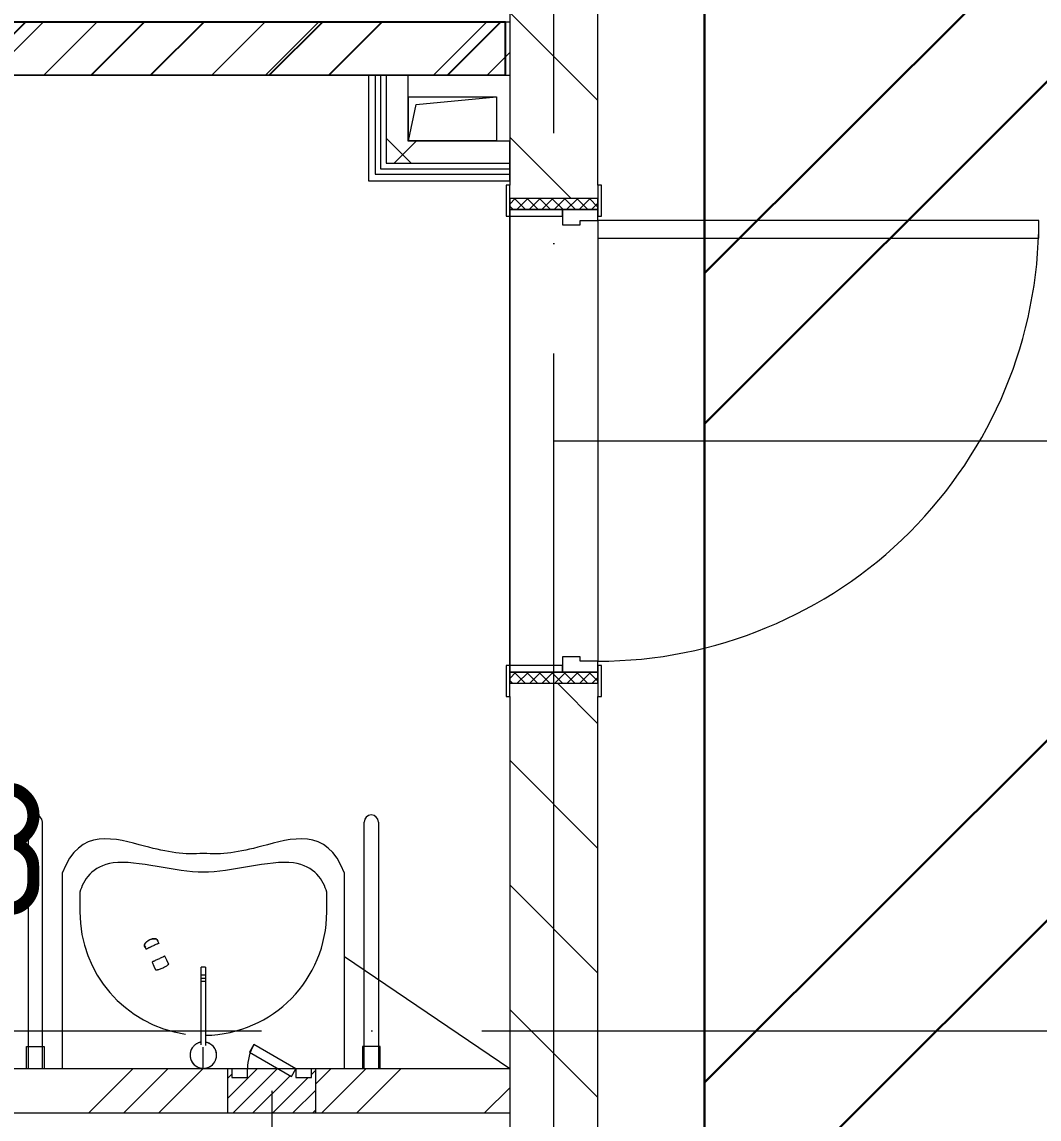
# Model space of a CAD drawing. Header units: millimetres. Extents: x -68946 to 690821, y -552984 to 293768.
# Drawn here: x 167197 to 169503, y -239531 to -237041 of the extents above; entities that cross this region are included whole.
import ezdxf

# ---------------------------------------------------------------- set-up
doc = ezdxf.new("R2010")
doc.units = ezdxf.units.MM
doc.linetypes.add('ADSK_Линия сетки', pattern=[2500, 2000, -250, 0, -250])
doc.layers.get('Defpoints').update_dxf_attribs({"color": 250})
for name, color, linetype, lineweight in [('0) блоки', 250, 'Continuous', 25), ('1.2) Стяжка 6 вып.', 30, 'Continuous', 30), ('1.3) Звуко-изол           6 вып.', 90, 'Continuous', 30), ('1.4) Стяжка 6 вып.', 30, 'Continuous', 30), ('A-AREA-____-IDEN', 250, 'Continuous', 9), ('A-DETL-GENF-OTLN', 250, 'Continuous', 5), ('A-DOOR-____-IDEN', 250, 'Continuous', 9), ('A-DOOR-____-MCUT', 250, 'Continuous', 5), ('A-DOOR-____-OTLN', 250, 'Continuous', 5), ('A-DOOR-FRAM-MCUT', 250, 'Continuous', 5), ('A-DOOR-FRAM-OTLN', 250, 'Continuous', 5), ('A-FLOR-____-OTLN', 250, 'Continuous', 9), ('A-GLAZ-____-OTLN', 250, 'Continuous', 5), ('A-WALL-____-MCUT', 250, 'Continuous', 13), ('A-WALL-____-PATT', 250, 'Continuous', 13), ('A-WALL-FNSH-MCUT', 250, 'Continuous', 13), ('I-WALL-____-OTLN', 250, 'Continuous', 9), ('P-SANR-FIXT-OTLN', 250, 'Continuous', 9), ('S-GRID-____-OTLN', 250, 'Continuous', 9)]:
    doc.layers.add(name, color=color, linetype=linetype, lineweight=lineweight)
doc.styles.add('ISOCPEUR_1', font='isocpeur.ttf', dxfattribs={"width": 0.9, "height": 249.9999999999997})
doc.styles.get("Standard").update_dxf_attribs({"font": 'ГОСТ тип А.ttf'})
doc.dimstyles.new('А3', dxfattribs={"dimtxt": 333, "dimasz": 222, "dimexe": 222, "dimexo": 111, "dimgap": 111, "dimtad": 1, "dimtoh": 1, "dimdec": 0, "dimrnd": 0.0015, "dimzin": 0, "dimdsep": 46, "dimtxsty": 'Standard', "dimblk": 'OBLIQUE', "dimcen": 0, "dimclrd": 7, "dimclre": 7, "dimclrt": 7, "dimadec": 0, "dimazin": 0, "dimtfac": 1, "dimtdec": 0, "dimtofl": 0, "dimtmove": 0, "dimatfit": 3, "dimfxl": 1, "dimtolj": 1, "dimtzin": 0, "dimarcsym": 0})
pattern_1 = [(45, (28052.90571695147, -258555.9291807465), (-141.4213562373095, 141.4213562373095), []), (135, (28052.90571695147, -258555.9291807465), (-141.4213562373095, -141.4213562373095), [])]

# ---------------------------------------------------------------- blocks, each defined once
blk = doc.blocks.new('Дверь_СКБ_1Ст_Внутренняя - Д-5п_1100x2100h_С_У МГН-41859650-АР1_Маркировочный план 3 этажа секция 2_3')
at = {"layer": 'A-DOOR-____-OTLN'}
h = blk.add_hatch(dxfattribs=at)
h.set_pattern_fill('FP_9', color=256, style=0, pattern_type=2)
h.set_pattern_definition([(135, (1751.411, 164.685), (-14.14213562373095, -14.14213562373095), []), (225, (1751.411, 164.685), (14.14213562373095, -14.14213562373095), [])])
h.paths.add_polyline_path([(562.4999999999587, 100.0000000003931), (537.4999999999385, 100.0000000003931), (537.4999999999644, -99.99999999616557), (562.4999999999848, -99.99999999616557)])
at = {"layer": 'A-DOOR-FRAM-OTLN'}
h = blk.add_hatch(dxfattribs=at)
h.set_pattern_fill('FP_10', color=256, style=0, pattern_type=2)
h.set_pattern_definition([(45, (-371.384, 164.685), (-14.14213562373095, 14.14213562373095), []), (135, (-371.384, 164.685), (-14.14213562373095, -14.14213562373095), [])])
h.paths.add_polyline_path([(-512.5000000000308, 100.0000000002891), (-537.5000000000424, 100.0000000002891), (-537.5000000000164, -99.99999999581905), (-512.5000000000048, -99.99999999581905)])
at = {"layer": 'A-DOOR-____-MCUT'}
for p, q in [((-487.5000000000144, 1100.000000000935), (-487.5000000000095, 100.0000000009356)), ((-447.5000000000144, 1100.000000000936), (-487.5000000000144, 1100.000000000935)), ((-447.5000000000096, 100.0000000009357), (-447.5000000000144, 1100.000000000936)), ((-487.5000000000095, 100.0000000009356), (-447.5000000000096, 100.0000000009357))]:
    blk.add_line(p, q, dxfattribs=at)
at = {"layer": 'A-DOOR-____-OTLN'}
blk.add_arc((-487.4999999999967, 100.0000000009463), 999.9999999999899, 359.9999999999996, 90.00000000000105, dxfattribs=at)
at = {"layer": 'A-DOOR-FRAM-MCUT'}
for p, q in [((-497.5000000000039, 107.999999999997), (-567.5000000000042, 107.999999999997)), ((-567.5000000000042, 107.999999999997), (-567.5000000000042, 99.99999999999613)), ((-567.5000000000042, 99.99999999999613), (-497.5000000000039, 99.99999999999613)), ((-512.5000000000041, 99.99999999999422), (-537.5000000000042, 99.99999999999422)), ((-537.5000000000042, 99.99999999999422), (-537.5000000000042, -100.0000000000062)), ((-487.5000000000069, 100.0000000009474), (-512.5000000000068, 100.0000000009474)), ((-512.5000000000068, 100.0000000009474), (-512.5000000000068, 20.00000000094744)), ((-512.5000000000041, -100.0000000000062), (-512.5000000000041, 99.99999999999422)), ((-497.5000000000039, 99.99999999999613), (-512.5000000000041, 99.99999999999613)), ((-512.5000000000041, 99.99999999999613), (-512.5000000000041, 98.99999999999687)), ((-497.5000000000039, 99.99999999999613), (-497.5000000000039, 107.999999999997)), ((-497.5000000000039, 98.99999999999687), (-497.5000000000039, 99.99999999999613)), ((-487.5000000000069, 60.00000000094818), (-487.5000000000069, 100.0000000009474)), ((512.4999999999924, 100.0000000009474), (512.4999999999924, 60.00000000094818)), ((537.4999999999932, 100.0000000009474), (512.4999999999924, 100.0000000009474)), ((592.4999999999968, 107.9999999999829), (522.499999999997, 107.9999999999829)), ((522.499999999997, 107.9999999999829), (522.499999999997, 99.9999999999717)), ((537.4999999999967, 99.99999999999594), (522.499999999997, 99.99999999999594)), ((522.499999999997, 99.99999999999594), (522.499999999997, 98.99999999999663)), ((522.499999999997, 99.9999999999717), (592.4999999999968, 99.99999999997168)), ((537.4999999999932, 20.00000000094744), (537.4999999999932, 100.0000000009474)), ((562.4999999999972, 99.99999999999409), (537.4999999999958, 99.99999999999409)), ((537.4999999999958, 99.99999999999409), (537.4999999999958, -99.99999999997893)), ((537.4999999999967, 98.99999999999663), (537.4999999999967, 99.99999999999594)), ((562.4999999999972, -99.99999999997893), (562.4999999999972, 99.99999999999409)), ((592.4999999999968, 99.9999999999717), (592.4999999999968, 107.9999999999829)), ((-512.5000000000041, 98.99999999999687), (-497.5000000000039, 98.99999999999687)), ((522.499999999997, 98.99999999999663), (537.4999999999967, 98.99999999999663)), ((-477.5000000000075, 60.00000000094818), (-487.5000000000069, 60.00000000094818)), ((-477.5000000000075, 20.00000000094744), (-477.5000000000075, 60.00000000094818)), ((512.4999999999924, 60.00000000094818), (502.4999999999918, 60.00000000094818)), ((502.4999999999918, 60.00000000094818), (502.4999999999918, 20.00000000094744)), ((-512.5000000000068, 20.00000000094744), (-477.5000000000075, 20.00000000094744)), ((-497.5000000000039, 19.99999999998391), (-512.5000000000041, 19.99999999998391)), ((-512.5000000000041, 19.99999999998391), (-512.5000000000041, -100.0000000000032)), ((-497.5000000000039, -100.0000000000032), (-497.5000000000039, 19.99999999998391)), ((502.4999999999918, 20.00000000094744), (537.4999999999932, 20.00000000094744)), ((537.4999999999967, 19.99999999998368), (522.499999999997, 19.99999999998368)), ((522.499999999997, 19.99999999998368), (522.499999999997, -100.0000000000034)), ((537.4999999999967, -100.0000000000034), (537.4999999999967, 19.99999999998368)), ((-497.5000000000039, -100.0000000000032), (-567.5000000000042, -100.0000000000032)), ((-567.5000000000042, -100.0000000000032), (-567.5000000000042, -107.9999999999984)), ((-567.5000000000042, -107.9999999999984), (-497.5000000000039, -107.9999999999984)), ((-537.5000000000042, -100.0000000000062), (-512.5000000000041, -100.0000000000062)), ((-512.5000000000041, -100.0000000000032), (-497.5000000000039, -100.0000000000032)), ((-497.5000000000039, -107.9999999999984), (-497.5000000000039, -100.0000000000032)), ((522.499999999997, -100.0000000000034), (537.4999999999967, -100.0000000000034)), ((592.4999999999966, -100.0000000000036), (522.4999999999968, -100.0000000000036)), ((522.4999999999968, -100.0000000000036), (522.4999999999968, -108.0000000000112)), ((522.4999999999968, -108.0000000000112), (592.4999999999966, -108.0000000000112)), ((537.4999999999958, -99.99999999997893), (562.4999999999972, -99.99999999997893)), ((592.4999999999966, -108.0000000000112), (592.4999999999966, -100.0000000000036))]:
    blk.add_line(p, q, dxfattribs=at)
blk = doc.blocks.new('SND_Умывальник МГН_Jika - гибкая подводка_ 640х550х165 PN6_3_ ХВ_ГВ накидная гайка BP DN15_ К-гл_кон_ П DN 50-V56-АР1_Маркировочный план 3 этажа секция 2_3')
at = {"layer": 'P-SANR-FIXT-OTLN', "lineweight": 5}
for p, q in [((-401.0000000149017, -24.00000001136927), (-401.0000000149021, -74.99999999999534)), ((-397.0000027027025, -583.9999999999926), (-397.0000027026989, -24.0000000113683)), ((-365.0000027026987, -24.00000001136834), (-365.0000027027024, -583.9999999999927)), ((-361.0000000149022, -74.99999999999561), (-361.0000000149019, -24.00000001136565)), ((-320.0000000000031, -24.00000001081048), (-320.0000000000031, -467.975957289673)), ((319.9999999999975, -467.9759572896732), (319.9999999999975, -24.00000001081895)), ((360.9999946113664, -75.00000000000014), (360.9999946113668, -24.00000001117856)), ((364.9999972991637, -24.00000001117716), (364.99999729916, -583.9999999999972)), ((396.9999972991601, -583.9999999999975), (396.9999972991637, -24.00000001116161)), ((400.9999946113667, -24.00000001116254), (400.9999946113663, -75.00000000000041)), ((-1.299440555158071e-10, -25.0000000000203), (-1.386069925501943e-10, -72.86728591022141)), ((-401.0000000149021, -74.99999999999534), (-361.0000000149022, -74.99999999999561)), ((-5.000000000002939, -222.8267386761381), (-5.000000000002939, -77.18673784821368)), ((4.999999999997061, -78.05833222185043), (4.999999999997061, -222.8267386761381)), ((400.9999946113663, -75.00000000000041), (360.9999946113664, -75.00000000000014)), ((-5.000000000002939, -228.7333194236247), (-5.000000000002939, -222.8267386761366)), ((4.999999999997061, -222.826738676138), (-5.000000000002939, -222.826738676138)), ((4.999999999997061, -222.8267386761365), (4.999999999997061, -228.7333194236247)), ((-5.000000000002939, -236.7794503787984), (-5.000000000002939, -228.7333194236247)), ((-5.000000000002939, -228.7333194236247), (4.999999999997061, -228.7333194236247)), ((-5.000000000002939, -254.8518024761331), (-5.000000000002939, -236.7794503787984)), ((-5.000000000002939, -236.7794503787984), (4.999999999997061, -236.7794503787984)), ((4.999999999997061, -228.7333194236247), (4.999999999997061, -236.7794503787984)), ((4.999999999997061, -236.7794503787984), (4.999999999997061, -254.8518024761331)), ((-5.000000000002939, -254.8518024761331), (4.999999999997061, -254.8518024761331)), ((104.032344597325, -316.1176579979478), (102.9121019706759, -313.7152899324356)), ((104.0323445974549, -316.1176579979245), (103.6618911795463, -314.675862565025)), ((-279.9999999999985, -380.0000000000011), (-279.9999999999985, -425.0000000000019)), ((280.0000000000031, -425.0000000000019), (280.0000000000031, -379.9999999999982))]:
    blk.add_line(p, q, dxfattribs=at)
at = {"layer": 'P-SANR-FIXT-OTLN', "lineweight": 5, "flags": 128}
for points in [[(-1.299440555158071e-10, -25.0000000000203), (-1.199680025722773, -25.02399680019021), (-2.397440819215058, -25.09594881093776), (-3.591366218798408, -25.2157409244054), (-4.779546198562094, -25.38318149875352), (-5.960079923988906, -25.59800266477651), (-7.131078792949256, -25.85986075445821), (-8.290669457056401, -26.16833685070462), (-9.436996818618173, -26.52293745755196), (-10.56822699838594, -26.92309528968947), (-11.68255026939687, -27.36817017994536), (-12.77818395211878, -27.85745010342789), (-13.85337526638432, -28.39015231664098), (-14.90640413544511, -28.96542460970304), (-15.93558593775365, -29.58234666962476), (-16.93927420197706, -30.23993155273115), (-17.9158632410064, -30.93712726349918), (-18.86379072069076, -31.67281843749786), (-19.78154015928517, -32.44582812580602), (-20.66764335344549, -33.25491967779772), (-21.52068272712313, -34.09879871960977), (-22.33929359927076, -34.97611522478299), (-23.12216636710168, -35.88546567407093), (-23.86804860122113, -36.82539530072597), (-24.5757470491644, -37.79440041784928), (-25.24412954437028, -38.79093082398449), (-25.87212681742794, -39.81339228303934), (-26.45873420667783, -40.86014907481897), (-27.00301326543768, -41.92952661172665), (-27.5040932632895, -43.01981411783773), (-27.96117257915785, -44.12926736572933), (-28.3735199836324, -45.25611146685574), (-28.74047580881964, -46.39854371106849), (-29.06145300367914, -47.5547364504562), (-29.33593807319862, -48.72284002328504), (-29.56349189979626, -49.90098571301547), (-29.7437504458849, -51.08728873788177), (-29.87642533626397, -52.27985126609667), (-29.96130431938627, -53.4767654520201), (-29.99825160702303, -54.67611648827653), (-29.98720809137444, -55.87598566906486), (-29.9281914397036, -57.07445345964481), (-29.82129606606065, -58.26960256722694), (-29.66669298026186, -59.45952100817201), (-29.46462951426201, -60.64230516681353), (-29.21542892646617, -61.81606284081789), (-28.91948988469953, -62.97891626830047), (-28.57728582828615, -64.12900513182035), (-28.18936421069161, -65.26448953455831), (-27.75634562377807, -66.38355294367095), (-27.27892280489307, -67.4844050964462), (-26.75785952872398, -68.56528486425296), (-26.19398938534737, -69.62446307004875), (-25.5882144467085, -70.66024525466347), (-24.94150382349728, -71.6709743875449), (-24.25489211472509, -72.65503351768689), (-23.52947775267067, -73.61084836040821), (-22.76642124555135, -74.53688981585033), (-21.96694332104703, -75.43167641524359), (-21.1323229732323, -76.29377669088744), (-20.26389541665928, -77.12181146625862), (-19.36304995015537, -77.91445606235713), (-18.43122773429468, -78.67044241691194), (-17.46991948586138, -79.38856111302424), (-16.48066309295173, -80.0676633139651), (-15.46504115477799, -80.70666260109559), (-14.42467844979508, -81.30453671185114), (-13.36123933638635, -81.86032917520882), (-12.27642509028387, -82.37315084178715), (-11.17197118288157, -82.84218130630916), (-10.04964450480716, -83.26667022008921), (-8.911240539335791, -83.64593849142162), (-7.758580489968018, -83.97937937195618), (-6.593508366876153, -84.26645942744967), (-5.417888036957652, -84.50671939103908)], [(5.960079923720355, -84.40199733525913), (7.131078792680706, -84.14013924557742), (8.290669456787851, -83.83166314934833), (9.436996818358285, -83.47706254249233), (10.56822699812606, -83.0769047103635), (11.68255026912832, -82.6318298201076), (12.77818395185022, -82.14254989662507), (13.85337526611577, -81.60984768340332), (14.90640413517656, -81.03457539034991), (15.9355859374851, -80.4176533304282), (16.93927420171717, -79.76006844731315), (17.91586324074651, -79.06287273655379), (18.86379072042221, -78.3271815625551), (19.78154015901662, -77.55417187424693), (20.66764335319426, -76.74508032224658), (21.52068272685458, -75.90120128043452), (22.33929359900221, -75.02388477526131), (23.12216636683313, -74.11453432597337), (23.86804860096991, -73.17460469931832), (24.57574704890451, -72.205599582195), (25.24412954410172, -71.20906917606847), (25.87212681716806, -70.18660771700495), (26.45873420640928, -69.13985092523399), (27.00301326516913, -68.07047338831765), (27.50409326302094, -66.98018588220657), (27.9611725788893, -65.87073263431496), (28.37351998336385, -64.74388853318855), (28.74047580855108, -63.60145628897581), (29.06145300342791, -62.44526354959676), (29.33593807293007, -61.27715997675926), (29.56349189952771, -60.09901428702884), (29.74375044562501, -58.91271126216252), (29.87642533600408, -57.72014873394762), (29.96130431914371, -56.5232345480242), (29.99825160678047, -55.32388351177642), (29.98720809111455, -54.12401433097943), (29.92819143944371, -52.92554654039948), (29.82129606580943, -51.73039743282602), (29.66669298000197, -50.54047899188095), (29.46462951399347, -49.35769483323077), (29.21542892619762, -48.18393715922641), (28.91948988443098, -47.02108373175249), (28.5772858280176, -45.87099486822395), (28.18936421043172, -44.73551046549465), (27.75634562350951, -43.61644705638201), (27.27892280462452, -42.51559490360676), (26.75785952846409, -41.43471513579134), (26.19398938507882, -40.37553692999554), (25.58821444644861, -39.33975474538084), (24.94150382322873, -38.32902561250805), (24.25489211445654, -37.34496648235741), (23.52947775240211, -36.38915163963609), (22.7664212452828, -35.46311018419397), (21.96694332077848, -34.56832358480072), (21.13232297296375, -33.70622330915685), (20.2638954163994, -32.87818853378567), (19.36304994988682, -32.08554393768716), (18.43122773404346, -31.32955758313235), (17.46991948559282, -30.61143888702873), (16.48066309268318, -29.9323366860792), (15.46504115450944, -29.29333739894871), (14.42467844952653, -28.69546328819315), (13.3612393361178, -28.13967082483548), (12.27642509002399, -27.62684915826581), (11.17197118261302, -27.15781869373513), (10.04964450453861, -26.73332977995508), (8.91124053906724, -26.35406150863134), (7.758580489699466, -26.02062062807945), (6.593508366607603, -25.73354057258596), (5.417888036689101, -25.49328060900521), (4.233600241662339, -25.30022510201232), (3.042539589367948, -25.1546828992339), (1.846611522763078, -25.05688683716612), (0.647729271650428, -25.00699336863374), (-1.299440555158071e-10, -25.0000000000203)], [(116.2522983259108, -266.2842832335057), (112.0770040290328, -257.3303357187002), (108.1062320461797, -248.814987721725)], [(78.9815478479835, -262.3960510046932), (82.95231983081926, -270.9113990016685), (87.12761412769726, -279.8653465164739)], [(129.7818604580334, -295.2985228573213), (132.0367861688721, -300.1342266494673), (133.1570287955212, -302.5365947149708)], [(133.1570287955212, -302.5365947149708), (132.0367861688721, -300.1342266494673), (129.7818604580334, -295.2985228573213)], [(100.6571762598199, -308.8795861402896), (102.9121019706759, -313.7152899324356), (104.032344597325, -316.1176579979478)], [(106.2314579850614, -318.2662947343877), (104.8987011099441, -317.3282100201183), (104.0323445974548, -316.1176579979245)], [(133.1570287956598, -302.5365947149559), (133.5274822135684, -303.9783901478554), (133.3894171900593, -305.6023303772362), (132.7475353639175, -307.3531140662885), (131.6236952508797, -309.1711203763151), (130.0561678780978, -310.9944392828863), (128.0983335102101, -312.7609798474688), (125.8168638484515, -314.4105846498676), (123.2894516058318, -315.8870783770201), (120.6021647749767, -317.1401808059069), (117.8465156858656, -318.1272190362431), (115.1163446631914, -318.8145806649164), (112.504624406652, -319.1788584160618), (110.1002939171706, -319.207647247767), (107.9852297858901, -318.8999667908968)], [(130.9579154080533, -300.3879579784929), (132.2906722831705, -301.3260426927622), (133.1570287956598, -302.5365947149559)]]:
    blk.add_lwpolyline(points, dxfattribs=at)
at = {"layer": 'P-SANR-FIXT-OTLN', "lineweight": 5}
for centre, radius, start, end in [((-2.938623457833315e-12, -55.00000000000272), 29.99999999999998, 23.27725167175147, 150.0000000000003), ((-2.938623457833315e-12, -55.00000000000272), 29.99999999999997, 171.1363496491254, 180.0000000000002), ((-2.938623457833315e-12, -55.00000000000272), 30.00000000000001, 179.9999999999998, 260.3407417371109), ((-2.938623457833315e-12, -55.00000000000272), 29.99999999999998, 327.0455688074367, 359.9999999999994), ((-2.938623457833315e-12, -55.00000000000272), 30, 3.663998993045974e-13, 8.09442002353834), ((2.26725305196851e-12, -380.0000000000005), 280.0000000000009, 91.02501131073252, 179.9999999999994), ((2.26725305196851e-12, -380.0000000000005), 280.0000000000011, 4.007498898644031e-13, 81.67408668694814), ((-381.0000027027025, -583.9999999999926), 16.00000000000026, 179.9999999999999, 359.9999999999991), ((380.9999972991602, -583.9999999999973), 16.00000000000026, 179.9999999999995, 359.9999999999984)]:
    blk.add_arc(centre, radius, start, end, dxfattribs=at)
for points, knots in [([(78.98154784810761, -262.3960510046707), (78.87950023676994, -262.1772091959355), (78.89033663285163, -261.6617904431694), (79.39864677565639, -260.753256085605), (80.25919747590702, -259.782450561579), (81.28085788416723, -258.8605923547429), (82.4124955904044, -257.9683253350035), (84.10560025014178, -256.7668157382054), (86.58949853121139, -255.2129325152336), (90.05452054742702, -253.3313314567714), (94.04984902963318, -251.4719549131498), (97.95124149072461, -249.9253885179767), (101.426694870722, -248.8347582521965), (103.9596269464031, -248.2847112885092), (105.7584555921969, -248.0578497402278), (107.3557037031505, -248.1449877860539), (107.9706144403569, -248.5241548271872), (108.1062320463125, -248.8149877217019)], [-1, -1, -1, -1, -0.9583333333333333, -0.9166666666666666, -0.875, -0.8333333333333333, -0.7916666666666666, -0.75, -0.6666666666666666, -0.5555555555555556, -0.4444444444444444, -0.3333333333333333, -0.2222222222222222, -0.1666666666666667, -0.1111111111111111, -0.05555555555555555, 0, 0, 0, 0]), ([(87.12761412782693, -279.8653465164583), (87.12194346400709, -279.8531857386528), (87.47391433864586, -279.6615062921425), (88.74748685600998, -279.035126916192), (90.31929279176354, -278.2780371416765), (92.62765539773393, -277.1768284531945), (95.76498032764172, -275.6944437113763), (99.63235592304619, -273.8801190567945), (103.6273609986452, -272.0173295657448), (107.1260395751147, -270.3953933721146), (109.8640604176926, -269.1346784499347), (111.7356702892853, -268.277710736538), (112.9996468988634, -267.7028424401828), (114.1845355743559, -267.1677204512715), (115.2647580498087, -266.6858986773897), (116.0350172873833, -266.3535232050145), (116.2480589333029, -266.2751918264438), (116.2522983260318, -266.2842832334895)], [0, 0, 0, 0, 0.05555555555555555, 0.1111111111111111, 0.1666666666666667, 0.2222222222222222, 0.3333333333333333, 0.4444444444444444, 0.5555555555555556, 0.6666666666666666, 0.75, 0.7916666666666666, 0.8333333333333333, 0.875, 0.9166666666666666, 0.9583333333333333, 1, 1, 1, 1]), ([(100.6571762599548, -308.879586140271), (100.6690177927605, -308.9049803893222), (101.0497725819015, -308.777111662924), (102.3514803524836, -308.2155753247084), (103.9475701066419, -307.5076536013008), (106.2843029190348, -306.4584953662931), (109.4426999190111, -305.0123175973546), (113.3093581334292, -303.2251782038471), (116.6481796890467, -301.6684733374285), (119.2104242396177, -300.4653290200309), (121.1307190376559, -299.5607599344745), (123.0540477990844, -298.6478439718622), (124.9412803254009, -297.7482074455134), (126.6444258813034, -296.9231323455484), (128.1953707591347, -296.1640406319575), (129.4536624367349, -295.5318411833558), (129.7936572884133, -295.3238212414211), (129.7818604581597, -295.2985228573023)], [-1, -1, -1, -1, -0.9444444444444444, -0.8888888888888888, -0.8333333333333333, -0.7777777777777778, -0.6666666666666666, -0.5555555555555556, -0.4444444444444444, -0.3888888888888888, -0.3333333333333333, -0.2777777777777778, -0.2222222222222222, -0.1666666666666667, -0.1111111111111111, -0.05555555555555555, 0, 0, 0, 0]), ([(104.0323445974548, -316.1176579979245), (104.3391800188323, -316.7756686825259), (105.2782490445125, -317.8466791205735), (107.282779380848, -318.7963416662512), (109.398573925943, -319.2042512242047), (112.2674392029577, -319.2950501249209), (115.857124385601, -318.7725071386592), (119.9651471596406, -317.5003009025995), (123.3049411937835, -315.9429516043317), (125.74917563129, -314.4845912120041), (127.5173001752541, -313.2523023167207), (129.2147820914258, -311.8538821213675), (130.7856932898417, -310.2755662863155), (132.0919364480072, -308.5985777333326), (133.1256568503489, -306.7317272326941), (133.6801778266127, -304.5941288588396), (133.4628159954883, -303.1923574811914), (133.1570287956597, -302.5365947149558)], [0, 0, 0, 0, 0.05555555555555555, 0.1111111111111111, 0.1666666666666667, 0.2222222222222222, 0.3333333333333333, 0.4444444444444444, 0.5555555555555556, 0.6111111111111112, 0.6666666666666666, 0.7222222222222222, 0.7777777777777778, 0.8333333333333333, 0.8888888888888888, 0.9444444444444444, 1, 1, 1, 1]), ([(133.1570287956597, -302.5365947149558), (132.8488298105495, -301.8756598584928), (132.0219581143383, -300.9344126318311), (130.8904243766765, -300.3329316424841), (130.3827759307154, -300.1286312182319)], [0, 0, 0, 0, 0.05555555555555555, 0.09742399600999838, 0.09742399600999838, 0.09742399600999838, 0.09742399600999838]), ([(-279.9999999999985, -425.0000000000019), (-272.8241701043979, -450.7882382573441), (-229.2710926528457, -523.3530661690645), (-61.71181896480257, -469.9999999999984), (2.734662496450824e-12, -469.9999999999982)], [-0.6664917107250055, -0.6664917107250055, -0.6664917107250055, -0.6664917107250055, -0.3523533685008948, 0, 0, 0, 0]), ([(2.798372463078413e-12, -469.9999999999982), (61.71181896480795, -469.9999999999984), (229.2710926528506, -523.353066169064), (272.8241701044024, -450.7882382573438), (280.000000000003, -425.0000000000019)], [-0.6664917107250055, -0.6664917107250055, -0.6664917107250055, -0.6664917107250055, -0.3141383422241107, 0, 0, 0, 0]), ([(-320.0000000000031, -467.975957289673), (-281.1184578627411, -574.8021163453757), (-131.0509150419961, -523.5419960602228), (-41.24250643994112, -508.8333555805976), (-5.322862983714316e-12, -512.9490243944404)], [0, 0, 0, 0, 0.3972744194320854, 0.7155520420269466, 0.7155520420269466, 0.7155520420269466, 0.7155520420269466]), ([(-5.095179500837415e-12, -512.9490243944402), (41.24250643993134, -508.8333555805978), (131.0509150419877, -523.5419960602229), (281.1184578627347, -574.8021163453774), (319.9999999999974, -467.9759572896733)], [0, 0, 0, 0, 0.3182776225948611, 0.7155520420269466, 0.7155520420269466, 0.7155520420269466, 0.7155520420269466])]:
    blk.add_open_spline(points, degree=3, knots=knots, dxfattribs=at)
blk.add_open_spline([(103.6656642672934, -314.719223201389), (103.7065638484221, -315.1973863538861), (103.8229083761003, -315.6685205718243), (104.0323445974548, -316.1176579979245)], degree=3, dxfattribs=at)
blk = doc.blocks.new('_Wn_-As_OpeningMEP_floor__Rectangular - _Wn_-As_OpeningMEP_floor__Rectangular-35307840-АР1_Маркировочный план 3 этажа секция 2_3')
at = {"layer": 'A-DETL-GENF-OTLN', "lineweight": 5}
for p, q in [((-82.28756555322877, 82.28756555323149), (100.0000000000009, 99.99999999974979)), ((-100.0000000000014, 3.383959779057477e-13), (-82.28756555322877, 82.28756555323149))]:
    blk.add_line(p, q, dxfattribs=at)
blk = doc.blocks.new('АР_Люк - ЛРС_ВК_200х200_внутренний_RAL 9006-42736552-АР1_Маркировочный план 3 этажа секция 2_3')
at = {"layer": 'A-DOOR-____-OTLN'}
h = blk.add_hatch(dxfattribs=at)
h.set_pattern_fill('FP_144', color=256, style=0, pattern_type=2)
h.set_pattern_definition([(45, (125, 0), (-22.62741699796952, 22.62741699796952), [])])
h.paths.add_polyline_path([(25.00000000004196, 49.99999999986735), (25.00000000004196, -50.00000000010991), (225.0000000000398, -50.00000000010991), (225.0000000000398, 49.99999999986735), (215.0000000000507, 49.99999999986735), (215.0000000000507, 29.99999999985457), (180.0000000000457, 29.99999999985457), (180.0000000000457, 49.99999999986735), (170.0000000000566, 32.67949192415504), (140.0000000000115, 49.99999999986735), (70.00000000004472, 49.99999999986735), (70.00000000004472, 29.99999999985457), (35.00000000004835, 29.99999999985457), (35.00000000004835, 49.99999999986735), (27.49941389469051, 49.99999999986735)])
at = {"layer": 'A-DETL-GENF-OTLN', "lineweight": 5}
for p, q in [((224.9999999999904, 50.00000000000075), (24.99999999999043, 50.00000000000075)), ((24.99999999999043, 50.00000000000075), (24.99999999999043, -49.99999999999926)), ((224.9999999999904, -49.99999999999926), (224.9999999999904, 50.00000000000075)), ((24.99999999999043, -49.99999999999926), (224.9999999999904, -49.99999999999926))]:
    blk.add_line(p, q, dxfattribs=at)
at = {"layer": 'A-DOOR-____-MCUT', "lineweight": 5}
for p, q in [((84.7372055837072, 104.9999999999999), (74.73720558370701, 87.67949192431118)), ((179.9999999999949, 49.99999999999891), (84.7372055837072, 104.9999999999999)), ((74.73720558370701, 87.67949192431118), (169.9999999999948, 32.67949192431021)), ((69.99999999999497, 49.99999999999968), (34.9999999999948, 49.99999999999994)), ((34.9999999999948, 49.99999999999994), (34.99999999999466, 30.00000000000464)), ((69.99999999999483, 30.00000000000438), (69.99999999999497, 49.99999999999968)), ((169.9999999999948, 32.67949192431021), (179.9999999999949, 49.99999999999891)), ((214.9999999999949, 49.99999999999865), (179.9999999999949, 49.99999999999891)), ((179.9999999999949, 49.99999999999891), (179.9999999999948, 30.0000000000036)), ((214.9999999999948, 30.00000000000335), (214.9999999999949, 49.99999999999865)), ((34.99999999999466, 30.00000000000464), (69.99999999999483, 30.00000000000438)), ((179.9999999999948, 30.0000000000036), (214.9999999999948, 30.00000000000335))]:
    blk.add_line(p, q, dxfattribs=at)
blk.add_arc((179.9999999999949, 49.99999999999891), 110, 149.9999999999998, 180, dxfattribs=at)
at = {"layer": 'A-DOOR-____-OTLN'}
blk.add_line((179.9999999999949, 49.99999999999897), (84.73720558370721, 104.9999999999999), dxfattribs=at)
blk = doc.blocks.new('_Oblique')
at = {"color": 0, "linetype": 'ByBlock', "lineweight": -2}
blk.add_line((-0.5, -0.5), (0.5, 0.5), dxfattribs=at)
blk = doc.blocks.new('*D5423')
at = {"color": 7, "lineweight": -2, "transparency": 16777216}
for p, q in [((164752.9007198158, -236930.7622015399), (164752.8872398817, -236631.3361695596)), ((168293.0512050208, -236930.6028266353), (168293.0377250867, -236631.1767946551)), ((164752.8972341542, -236853.3361693347), (168293.0477193592, -236853.1767944302))]:
    blk.add_line(p, q, dxfattribs=at)
at = {"layer": 'Defpoints', "color": 0, "lineweight": 30, "transparency": 16777216}
for p in [(168293.0477193592, -236853.1767944302), (164752.9057169521, -237041.7622014274), (168293.0562021571, -237041.6028265229)]:
    blk.add_point(p, dxfattribs=at)
at = {"color": 7, "lineweight": -2, "transparency": 16777216, "xscale": 222, "yscale": 222, "zscale": 222}
for p, rotation in [((164752.8972341542, -236853.3361693347), 180.0025794127736), ((168293.0477193592, -236853.1767944302), 0.002579412773576604)]:
    blk.add_blockref('_Oblique', p, dxfattribs=dict(at, rotation=rotation))
at = {"color": 7, "transparency": 16777216, "insert": (166522.9599839161, -236575.7564821636), "char_height": 333, "attachment_point": 5, "rotation": 0.0025794127735766044}
blk.add_mtext('\\A1;3540', dxfattribs=at)

msp = doc.modelspace()

# ---------------------------------------------------------------- hatches: boundary and pattern name
at = {"layer": '0) блоки'}
h = msp.add_hatch(dxfattribs=at)
h.set_pattern_fill('ANSI32', color=256, scale=30)
h.set_pattern_definition([(45, (0, 0), (-202.055762724056, 202.055762724056), []), (45, (134.7039, 0), (-202.055762724056, 202.055762724056), [])])
h.paths.add_polyline_path([(164752.9057169521, -237041.9215763322), (164752.9057169521, -237161.7622014274), (168293.0562021571, -237161.443451618), (168293.0562021571, -237041.6028265229)])
at = {"layer": '1.2) Стяжка 6 вып.', "lineweight": 30}
h = msp.add_hatch(dxfattribs=at)
h.set_pattern_fill('ANSI31', color=256, scale=333)
h.set_pattern_definition([(45, (0, 0), (-747.606322079007, 747.606322079007), [])])
h.paths.add_polyline_path([(168744.8481656127, -232848.7236934605), (165003.6855001915, -232848.7236934605), (165003.6855001915, -230577.8928855255), (168744.8481656127, -230577.8928855255), (168744.8481656127, -224829.3261123714), (164833.2162364256, -224829.3261123714), (164833.2162364256, -221125.1730685283), (168744.8481656127, -221125.1730685283), (168744.8481656127, -213028.627278744), (164947.8837953124, -213028.627278744), (164947.8837953124, -210186.4206307656), (168744.8481656127, -210186.4206307656), (168744.8481656127, -199980.9285946407), (172833.1936428791, -199980.9285946407), (172833.1936428791, -258343.428594642), (168744.8481656127, -258343.428594642), (168744.8481656127, -248036.2564910266), (164977.905717256, -248036.2564910266), (164977.905717256, -245910.0790672919), (168744.8481656127, -245910.0790672919)])
at = {"layer": '1.3) Звуко-изол           6 вып.', "lineweight": 30}
h = msp.add_hatch(dxfattribs=at)
h.set_pattern_fill('ANSI31', color=256, scale=500)
h.set_pattern_definition([(45, (0, 0), (-1122.532015133644, 1122.532015133644), [])])
h.paths.add_polyline_path([(168744.8481656127, -232848.7236934605), (165003.6855001915, -232848.7236934605), (165003.6855001915, -230577.8928855255), (168744.8481656127, -230577.8928855255), (168744.8481656127, -224829.3261123714), (164833.2162364256, -224829.3261123714), (164833.2162364256, -221125.1730685283), (168744.8481656127, -221125.1730685283), (168744.8481656127, -213028.627278744), (164947.8837953124, -213028.627278744), (164947.8837953124, -210186.4206307656), (168744.8481656127, -210186.4206307656), (168744.8481656127, -199980.9285946407), (172833.1936428791, -199980.9285946407), (172833.1936428791, -258343.428594642), (168744.8481656127, -258343.428594642), (168744.8481656127, -248036.2564910266), (164977.905717256, -248036.2564910266), (164977.905717256, -245910.0790672919), (168744.8481656127, -245910.0790672919)])
at = {"layer": '1.4) Стяжка 6 вып.', "lineweight": 30}
h = msp.add_hatch(dxfattribs=at)
h.set_pattern_fill('ANSI32', color=256, scale=333)
h.set_pattern_definition([(45, (0, 0), (-2242.818966237021, 2242.818966237021), []), (45, (1495.21329, 0), (-2242.818966237021, 2242.818966237021), [])])
h.paths.add_polyline_path([(168744.8481656127, -232848.7236934605), (165003.6855001915, -232848.7236934605), (165003.6855001915, -230577.8928855255), (168744.8481656127, -230577.8928855255), (168744.8481656127, -224829.3261123714), (164833.2162364256, -224829.3261123714), (164833.2162364256, -221125.1730685283), (168744.8481656127, -221125.1730685283), (168744.8481656127, -213028.627278744), (164947.8837953124, -213028.627278744), (164947.8837953124, -210186.4206307656), (168744.8481656127, -210186.4206307656), (168744.8481656127, -199980.9285946407), (172833.1936428791, -199980.9285946407), (172833.1936428791, -258343.428594642), (168744.8481656127, -258343.428594642), (168744.8481656127, -248036.2564910266), (164977.905717256, -248036.2564910266), (164977.905717256, -245910.0790672919), (168744.8481656127, -245910.0790672919)])
at = {"layer": 'A-WALL-____-PATT', "lineweight": 15}
h = msp.add_hatch(dxfattribs=at)
h.set_pattern_fill('FP_1', color=256, style=0, pattern_type=2)
h.set_pattern_definition([(135, (28052.90571695147, -258555.9291807465), (-141.4213562373095, -141.4213562373095), [])])
h.paths.add_polyline_path([(168302.9057169538, -245555.9280085501), (168502.9057169548, -245555.9280085501), (168502.3075348455, -241231.9317323646), (168302.9057169543, -241231.9317323646), (168302.9057169538, -245355.9285946434)])
h.paths.add_polyline_path([(168502.9057169544, -240131.9317323646), (168502.9057169548, -238541.9292014393), (168302.9057169583, -238541.9292014393), (168302.9057169544, -240131.9317323646), (168337.6694260762, -240131.9317323646)])
h.paths.add_polyline_path([(168502.9057169547, -237441.9292014393), (168502.9057169548, -236440.8092611236), (168302.9057169576, -236440.8092611236), (168302.9057169587, -237441.9292014393)])
h.paths.add_polyline_path([(168302.9057169576, -235340.8092611236), (168502.9057169548, -235340.8092611236), (168502.9057169551, -234662.9290198207), (168302.9057169551, -234664.0514909099), (168302.9057169576, -235310.8092611235)])
h.paths.add_polyline_path([(168302.9057169551, -233562.9290198207), (168502.9057169551, -233562.9290198207), (168502.9057169531, -232930.9290198205), (168302.9057169551, -232930.9290198205), (168302.9057169551, -233532.9290198208)])
h = msp.add_hatch(dxfattribs=at)
h.set_pattern_fill('FP_2', color=256, style=0, pattern_type=2)
h.set_pattern_definition([(45, (28052.90571695147, -258555.9291807465), (-251.4471713899363, 251.4471713899363), []), (45, (28052.90571695147, -258174.9291807465), (-251.4471713899363, 251.4471713899363), [])])
h.paths.add_polyline_path([(167431.4897439602, -237161.7622014277), (168302.9057169544, -237161.7622014277), (168302.9057169544, -237041.7622014274), (164752.9057169522, -237041.7622014274), (164752.9057169522, -237161.7622014277), (167328.77468332, -237161.7622014277)])
h = msp.add_hatch(dxfattribs=at)
h.set_pattern_fill('FP_52', color=256, style=0, pattern_type=2)
h.set_pattern_definition(pattern_1)
h.paths.add_polyline_path([(168064.5448986854, -237361.7615946297), (168072.5073065253, -237361.7615946297), (168072.5073065253, -237161.7622014384), (168022.5073065298, -237161.7622014384), (168022.5073065253, -237361.7615946297)])
h = msp.add_hatch(dxfattribs=at)
h.set_pattern_fill('FP_52', color=256, style=0, pattern_type=2)
h.set_pattern_definition(pattern_1)
h.paths.add_polyline_path([(168076.4254714208, -237361.7615946297), (168302.9057169546, -237361.7615946297), (168302.9057169546, -237311.7615946296), (168072.5073065253, -237311.7615946296), (168072.8837953125, -237361.7615946297)])
h = msp.add_hatch(dxfattribs=at)
h.set_pattern_fill('FP_11', color=256, style=0, pattern_type=2)
h.set_pattern_definition([(45, (28052.90571695147, -258555.9291807465), (-224.5064030267289, 224.5064030267289), []), (45, (28132.28071695147, -258555.9291807465), (0, 449.0128060534577), []), (45, (27973.53071695147, -258555.9291807465), (0, 449.0128060534577), [])])
h.paths.add_polyline_path([(167662.9057169545, -239516.9292014395), (167662.9057169545, -239416.9292014398), (165172.9057169524, -239416.9292014398), (165172.9057169524, -239516.9292014395), (167600.4401182504, -239516.9292014395)])
h.paths.add_polyline_path([(168302.9057169545, -239516.9292014395), (168302.9057169545, -239416.9292014398), (167862.9057169545, -239416.9292014398), (167862.9057169545, -239516.9292014395), (168274.6767511806, -239516.9292014395)])

# ---------------------------------------------------------------- linework, layer by layer
at = {"layer": '0) блоки'}
msp.add_lwpolyline([(164752.9057169521, -237041.9215763322), (164752.9057169521, -237161.7622014274), (168293.0562021571, -237161.443451618), (168293.0562021571, -237041.6028265229)], close=True, dxfattribs=at)
at = {"layer": '1.2) Стяжка 6 вып.', "lineweight": 30}
msp.add_lwpolyline([(168744.8481656127, -221125.1730685283), (168744.8481656127, -213028.627278744), (164947.8837953124, -213028.627278744), (164947.8837953124, -210186.4206307656), (168744.8481656127, -210186.4206307656), (168744.8481656127, -199980.9285946407), (172833.1936428791, -199980.9285946407), (172833.1936428791, -258343.428594642), (168744.8481656127, -258343.428594642), (168744.8481656127, -248036.2564910266), (164977.905717256, -248036.2564910266), (164977.905717256, -245910.0790672919), (168744.8481656127, -245910.0790672919), (168744.8481656127, -232848.7236934605), (165003.6855001915, -232848.7236934605), (165003.6855001915, -230577.8928855255), (168744.8481656127, -230577.8928855255), (168744.8481656127, -224829.3261123714), (164833.2162364256, -224829.3261123714), (164833.2162364256, -221125.1730685283)], close=True, dxfattribs=at)
at = {"layer": 'A-DOOR-____-IDEN'}
for p, q in [((168402.9057169545, -237991.9292014393), (169558.7526288843, -237991.9292014393)), ((167762.9057169543, -239466.9292014395), (167765.4244544149, -240462.405692675))]:
    msp.add_line(p, q, dxfattribs=at)
at = {"layer": 'A-FLOR-____-OTLN', "lineweight": 5}
for p, q in [((168072.8837953124, -237310.9285946422), (168072.8837953124, -237210.9285946422)), ((168072.8837953124, -237210.9285946422), (168272.8837953124, -237210.9285946422)), ((168272.8837953124, -237210.9285946422), (168272.8837953124, -237310.9285946422)), ((168272.8837953124, -237310.9285946422), (168072.8837953124, -237310.9285946422)), ((168502.9057169547, -237531.9292014393), (168502.9057169547, -238491.9292014393))]:
    msp.add_line(p, q, dxfattribs=at)
at = {"layer": 'A-FLOR-____-OTLN'}
for p, q in [((168302.9057169586, -237481.9292014393), (168302.9057169581, -238501.9292014393)), ((168302.9057169581, -239416.9292014393), (167927.9057167575, -239162.5933608066))]:
    msp.add_line(p, q, dxfattribs=at)
at = {"layer": 'A-WALL-____-MCUT', "color": 7, "lineweight": 15}
for p, q in [((168302.9057169546, -236470.8092611236), (168302.9057169545, -237411.9292014393)), ((168502.9057169545, -237411.9292014393), (168502.9057169546, -236470.8092611236)), ((168302.9057169546, -237041.7622014278), (164752.9057169521, -237041.7622014274)), ((164752.9057169521, -237161.7622014274), (168302.9057169546, -237161.7622014278)), ((168072.5073065252, -237161.762201425), (168022.5073065252, -237161.762201425)), ((168022.5073065252, -237161.762201425), (168022.5073065252, -237361.7615946297)), ((168072.5073065252, -237311.7615946297), (168072.5073065252, -237161.762201425)), ((168302.9057169548, -237311.7615946297), (168072.5073065252, -237311.7615946297)), ((168302.9057169548, -237361.7615946297), (168302.9057169548, -237311.7615946297)), ((168022.5073065252, -237361.7615946297), (168302.9057169548, -237361.7615946297)), ((168302.9057169544, -238571.9292014393), (168302.9057169543, -239730.9285946434)), ((168502.9057169543, -240101.9317323646), (168502.9057169544, -238571.9292014393)), ((167672.9057169544, -239416.9292014395), (165272.9057169523, -239416.9292014392)), ((167777.9057169544, -239416.9292014395), (167707.9057169544, -239416.9292014395)), ((168302.9057169544, -239416.9292014395), (167852.9057169544, -239416.9292014395)), ((165172.9057169523, -239516.9292014392), (168302.9057169543, -239516.9292014395))]:
    msp.add_line(p, q, dxfattribs=at)
at = {"layer": 'A-WALL-____-MCUT', "color": 250, "lineweight": 15}
for p, q in [((167997.5073065252, -237161.762201425), (167982.5073065252, -237161.762201425)), ((167982.5073065252, -237161.762201425), (167982.5073065252, -237401.7615946297)), ((167997.5073065252, -237161.762201425), (167997.5073065252, -237386.7615946297)), ((167997.5073065252, -237386.7615946297), (168302.9057169548, -237386.7615946297)), ((168302.9057169548, -237401.7615946297), (168302.9057169548, -237386.7615946297)), ((167982.5073065252, -237401.7615946297), (168302.9057169548, -237401.7615946297))]:
    msp.add_line(p, q, dxfattribs=at)
at = {"layer": 'A-WALL-____-MCUT', "lineweight": 15}
for p, q in [((168010.0073065252, -237161.762201425), (168010.0073065252, -237374.2615946297)), ((168010.0073065252, -237374.2615946297), (168302.9057169548, -237374.2615946297))]:
    msp.add_line(p, q, dxfattribs=at)
at = {"layer": 'A-WALL-FNSH-MCUT', "lineweight": 15}
for p, q in [((168022.5073065252, -237161.762201425), (167997.5073065252, -237161.762201425)), ((168302.9057169548, -237386.7615946297), (168302.9057169548, -237361.7615946297))]:
    msp.add_line(p, q, dxfattribs=at)
at = {"layer": 'I-WALL-____-OTLN', "lineweight": 15}
for p, q in [((168302.9057169544, -238501.9292014393), (168302.9057169545, -237481.9292014393)), ((168502.9057169545, -237531.9292014393), (168502.9057169544, -238491.9292014393))]:
    msp.add_line(p, q, dxfattribs=at)
at = {"layer": 'S-GRID-____-OTLN', "linetype": 'ADSK_Линия сетки'}
for p, q in [((168402.905716952, -262294.7685412298), (168402.9057169522, -197353.9240502888)), ((93236.83248736343, -239330.9285946425), (181888.582829705, -239330.9285946428))]:
    msp.add_line(p, q, dxfattribs=at)

# ---------------------------------------------------------------- block references
at = {"layer": 'A-DOOR-____-OTLN', "rotation": 269.9999999999941}
msp.add_blockref('Дверь_СКБ_1Ст_Внутренняя - Д-5п_1100x2100h_С_У МГН-41859650-АР1_Маркировочный план 3 этажа секция 2_3', (168402.9057169545, -237979.4292014393), dxfattribs=at)
at = {"layer": 'A-DOOR-____-OTLN'}
msp.add_blockref('АР_Люк - ЛРС_ВК_200х200_внутренний_RAL 9006-42736552-АР1_Маркировочный план 3 этажа секция 2_3', (167637.9057169543, -239466.9292014395), dxfattribs=at)
at = {"layer": 'A-GLAZ-____-OTLN'}
msp.add_blockref('_Wn_-As_OpeningMEP_floor__Rectangular - _Wn_-As_OpeningMEP_floor__Rectangular-35307840-АР1_Маркировочный план 3 этажа секция 2_3', (168172.8837953124, -237310.9285946422), dxfattribs=at)
at = {"layer": 'P-SANR-FIXT-OTLN', "lineweight": 5, "rotation": 180}
msp.add_blockref('SND_Умывальник МГН_Jika - гибкая подводка_ 640х550х165 PN6_3_ ХВ_ГВ накидная гайка BP DN15_ К-гл_кон_ П DN 50-V56-АР1_Маркировочный план 3 этажа секция 2_3', (167607.9057167575, -239440.9292014503), dxfattribs=at)

# ---------------------------------------------------------------- texts
at = {"layer": 'A-AREA-____-IDEN', "insert": (166420.353394027, -238769.176671928), "char_height": 300, "width": 654.1769999999995, "attachment_point": 1, "style": 'ISOCPEUR_1'}
msp.add_mtext('3.053', dxfattribs=at)

# ---------------------------------------------------------------- dimensions: what is measured, and where the dimension line sits
dim = msp.add_aligned_dim(p1=(164752.9057169521, -237041.7622014274), p2=(168293.0562021571, -237041.6028265229), distance=188.42603228362876, dimstyle='А3')
dim.commit()
dim.dimension.update_dxf_attribs({"geometry": '*D5423', "text_midpoint": (166522.9599839161, -236575.7564821636)})

doc.saveas('drawing.dxf')
